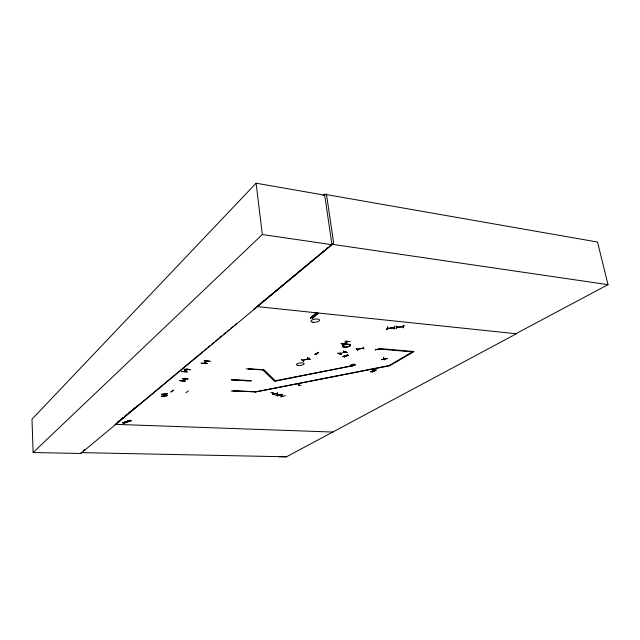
<?xml version="1.0" encoding="UTF-8"?>
<svg xmlns="http://www.w3.org/2000/svg" width="640" height="640" viewBox="0 0 640 640"><rect width="100%" height="100%" fill="white"/><g stroke="black" fill="none" stroke-linecap="round" stroke-linejoin="round"><path stroke-width="0.96" d="M167.208 395.768L161.208 396.264L167.2 395.704M234.032 379.976L234.248 380.008M249.112 369.152L248.832 369.136M179.736 380.64L185.416 381.024M346.448 344.216L341.176 343.616M207.2 363.528L201.224 363.24M201.344 363.136L207.088 363.664M231.352 379.784L236.776 380.136M236.496 391.288L231.256 390.944M181.552 371.4L187.36 371.896L181.44 371.536M181.528 371.176L181.424 371.584M282.224 394.384L277.448 395.816M282.352 394.4L277.488 395.864M164.112 395.952L164.568 394.264M277.768 393.04L272.872 394.448M167.432 393.912L161.408 394.304L167.432 393.848M170.872 391.968L173.424 390.08L171.024 391.984M337.688 353.176L341.392 354.392L337.96 353.128M273.8 393.576L270.864 392.368M387.688 326.96L387.2 329.688M387.44 327.264L386.832 329.728L387.792 327.272M387.104 329.648L387.72 327.224M394.168 327.68L387.52 328.536L394.072 327.792M315.016 354.624L318.576 352.376L315.256 354.6M303.696 361.144L301.296 359.488L303.696 361.152M393.928 328.872L394.832 326.432L393.88 328.832M356.112 348.488L357.752 350.336L356.464 348.432M357.688 350.296L356.368 348.408M351.024 364.544L352.248 366.264M396.808 326.824L396.872 327.448M396.928 327.344L403.472 326.688L403.352 325.992L403.52 326.592L397 327.328M397.504 327.36L397.368 326.656L397.536 327.256M402.656 326.16L402.896 326.76M403.168 327.84C405.096 323.248 403.264 325.416 403.52 327.768M347.544 341.544L344.048 343.84M185.296 381.136L179.76 380.704M236.768 380.192L231.376 379.848M346.592 344.088L340.992 343.696L346.448 344.224M204.632 362.6L204.424 363.176L204.68 362.584M184.848 371.496L184.536 370.896L184.632 371.664L187.312 369.592L187.232 368.984L186.76 369.768M131.344 420.472L124.192 423.144M123.312 422.952L122.848 422.872L130.384 420.408L123.2 422.856M123.952 423.096L131.448 420.648M363.36 348.168L357.096 349.336L363.248 348.192M351.944 365.336C357.512 364.496 350.368 364.192 352.56 365.2M182.504 380.88L185.056 378.856M312.144 318.184L318.08 313.176L312.32 318.112M317.536 313.24L317.912 313.264M317.896 313.248L312.736 318.136M310.608 318.024L316.496 313.184L315.76 313.144M310.992 317.96L316.512 313.176M383.48 359.04L383.944 358.952M384.048 359.016L383.416 359.056M324.688 195.176L256.096 183.2L32 419.2L33.12 452.528L80.784 453.472L331.968 244.688L324.56 194.264L597.528 242.04L608 284.656L515.8 333.752M343.864 343.8L347.248 341.536M33.12 452.528L262.336 234.52L331.968 244.688M282.904 396.28L280.104 395.16M310.432 318.096L316.04 313.16M323.096 195.608L324.56 194.264M83.168 450.736L84.68 449.48M117.16 422.416L119.456 420.504M120.984 419.232L123.28 417.32M124.808 416.048L127.104 414.136M128.632 412.864L130.92 410.952M132.456 409.68L134.744 407.768M136.272 406.496L137.8 405.224M115.448 424.352L202.68 351.776M204.208 350.504L206.504 348.592M208.04 347.32L210.336 345.408M211.864 344.136L214.16 342.224M215.688 340.952L217.984 339.04M219.512 337.768L221.808 335.856M223.344 334.584L225.64 332.672M227.168 331.4L229.464 329.496M230.992 328.216L233.288 326.312M234.824 325.04L236.352 323.76M253.952 309.12L316.608 257M318.136 255.72L320.432 253.816M321.96 252.544L324.256 250.632M325.784 249.36L328.08 247.448M329.616 246.176L331.904 244.264L608 284.656M204.288 360.816L210.016 361.392M206.92 360.576L206.976 361.168L204.2 363.376M188 379.04L182.296 378.68L188.008 378.944M184.288 369.248L190.232 369.648M186.944 369.008L187.056 369.576L184.376 371.672M188.392 390.864L185.952 392.784M275.336 380.752L352.272 365.792L274.552 381.288L263 370.152L263.568 369.752L248.872 368.728L248.312 369.136L264.152 369.92L275.664 381.064M352.576 365.288L352.008 365.4M251.968 369.184L246.296 368.832M245.936 380.488L251.28 380.856M339.64 353.744C340.6 353.92 340.536 352.704 339.64 353.128L339.736 353.712L345.056 351.976M234.2 390.848L234.432 390.848M344.336 351.488L344.344 352.12L344.848 351.936M251.16 380.896L245.8 380.544M317.416 353.672L316.928 353.64M344.88 341.136L350.192 341.696M345.144 355.824L345.528 355.96M347.448 354.784L344.256 357M344.224 356.976L347.664 354.808M352.568 364.424C346.768 367.816 360.344 363.528 352.696 364.344M278.232 394.984L275.648 393.816M279.832 395.2L282.656 396.328M413.128 351.472L389.32 365.488L255.248 391.984L389.52 365.816L414.104 351.56L379.064 348.504L378.36 348.936L412.416 351.896M272.544 392.888L273.048 392.752M299.256 385.184L298.656 385.28L299.16 385.12M345.544 356.24L345.76 356.048M278.416 456.648L286.48 456.8L516.384 333.776L257.008 306.576L333.68 243.064L326.416 193.888M204.528 363.352L207.184 361.232L207.128 360.592M184.712 378.464L185.08 379.056L185 378.28M182.76 380.864L185.256 378.912L185.2 378.296M302.92 360.288L308.672 358.824M347.072 341.368L347.24 341.752M273.112 392.816L272.728 392.928M312.448 318.224L312.84 318.232M122.928 422.808L130 420.264M130.288 420.32L122.952 422.816M343.552 351.176L347.016 352.488L343.32 351.208M302.848 360.2L308.568 358.752M164.32 395.952L164.544 394.128M317.016 353.544L317.608 353.576L317 353.64M298.104 384.432L300.976 385.664M275.992 395.672L281.016 394.28L276.016 395.64M280.416 396.976L285.408 395.632M402.856 326.648L402.824 326.032M363.032 347.048L364.016 349.008M375.28 349.76L381.552 348.568L375.344 349.88M348.608 355.336L342.432 356.536L348.632 355.432M351.176 365.352L353.488 365.432M384.616 359.8L383.48 357.752M381.456 359.736L387.448 358.496M349.52 366.176L355.48 364.984M184.968 379.096L184.888 378.32M394.848 326.464L394.464 326.184M390.768 327.624L392.496 327.432M184.672 371.44L184.624 370.856M345.176 355.808L345.64 355.848M340.176 353.568L340 353L340.28 353.648M80.904 452.624L286.48 456.8M114.872 424.328L333.064 432.064M206.088 360.776L208.048 360.92M210.176 361.256L204.152 360.88M186.208 369.168L188.144 369.312M184.28 369.344L190.104 369.704M346.992 352.456L343.552 351.16M307.496 357.896L309.848 359.512M272.872 394.472L277.768 393.048M383.52 358.072L384.904 359.792L383.824 357.968M381.4 359.616L387.44 358.432M347.152 341.152L347.176 341.768M346.896 341.16L346.944 341.776M344.512 351.552L344.52 352.168L344.352 351.496M256.096 183.2L262.336 234.52M248.816 368.232L248.872 368.728M204.456 362.536L204.48 363.152M318.328 352.408L315 354.664L318.344 352.4M396.824 326.176L396.16 328.648L396.824 326.176M234.008 379.608L233.48 380L247.896 380.896L248.432 380.512L234.008 379.608M233.44 390.6L232.928 390.96L255.448 391.84L233.44 390.6M370.592 371.744L372.928 372.08L372.592 371.592L374.312 371.264L371.704 371.08L372.04 371.568L370.592 371.744M372.752 370.456L375.088 370.8L374.752 370.312L376.488 369.976L373.872 369.792L374.2 370.28L372.752 370.456M307.768 357.88L310.144 359.528L307.768 357.864M313.016 322.288A4.376 1.576 -7.9 0 0 319.6 320.168A4.376 1.576 -7.9 0 0 313.176 319.512A4.376 1.576 -7.9 0 0 313.016 322.288M298.36 365.456A3.888 1.248 -7.4 0 0 304.168 363.704A3.888 1.248 -7.4 0 0 298.408 363.272A3.888 1.248 -7.4 0 0 298.36 365.456M344.24 347.096A4.048 1.344 -8.4 0 0 350.424 345.224A4.048 1.344 -8.4 0 0 344.6 344.704A4.056 1.352 -8.4 0 0 344.232 347.112A4.056 1.352 -8.4 0 0 350.432 345.232A4.056 1.352 -8.4 0 0 344.592 344.712A4.048 1.344 -8.4 0 0 344.24 347.096"/></g></svg>
